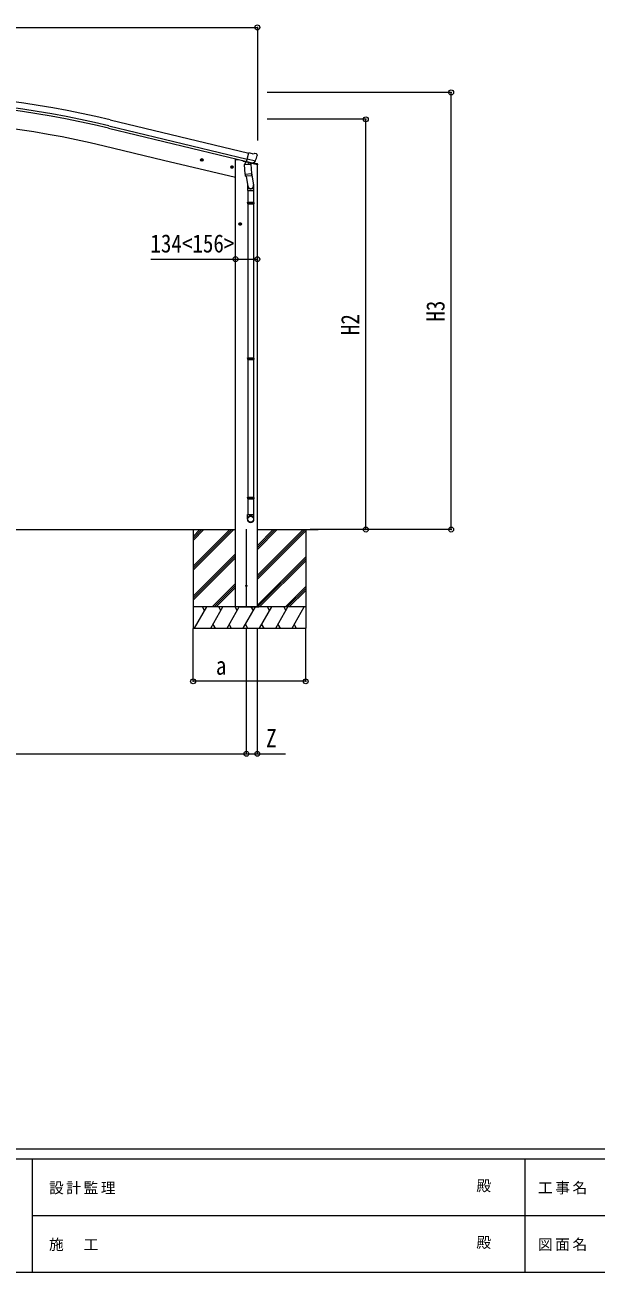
# Model space of a CAD drawing. Units: millimetres at full size; details may follow other scales. Extents: x -9783 to 9892, y -6828 to 6752.
# Drawn here: x -4022 to 36, y -6828 to 2030 of the extents above; entities that cross this region are included whole.
import ezdxf
from ezdxf.enums import TextEntityAlignment as Align

# ---------------------------------------------------------------- set-up
doc = ezdxf.new("R2010")
doc.units = ezdxf.units.MM
doc.header["$LTSCALE"] = 35
doc.header["$PDMODE"] = 32
doc.header["$PDSIZE"] = 35
for name, color, linetype, lineweight in [('0-0_0', 7, 'Continuous', 9), ('0-1_本体', 4, 'Continuous', 9), ('0-2_部品', 7, 'Continuous', 9), ('0-8_PARTS2', 2, 'Continuous', 9), ('0-A_寸法', 6, 'Continuous', 9), ('F-0_240', 7, 'Continuous', 9)]:
    doc.layers.add(name, color=color, linetype=linetype, lineweight=lineweight)
doc.styles.add('ＭＳ ゴシック', font='')
doc.styles.get('ＭＳ ゴシック').set_extended_font_data('MS Gothic')

msp = doc.modelspace()

# ---------------------------------------------------------------- linework, layer by layer
at = {"layer": '0-0_0'}
for p, q in [((-7605.81, -1554.08), (-2526.66, -1554.08)), ((-2826.94, -1554.08), (-2826.94, -2254.08)), ((-2826.94, -1814.81), (-2566.21, -1554.08)), ((-2826.94, -1828.95), (-2552.07, -1554.08)), ((-2826.94, -1843.09), (-2537.93, -1554.08)), ((-2826.94, -1630.96), (-2750.06, -1554.08)), ((-2826.94, -1616.82), (-2764.2, -1554.08)), ((-2826.94, -1602.68), (-2778.34, -1554.08)), ((-2370.16, -1554.08), (-1938.78, -1554.08)), ((-2370.16, -1878.53), (-2045.71, -1554.08)), ((-2370.16, -1892.67), (-2031.57, -1554.08)), ((-2370.16, -1694.68), (-2229.56, -1554.08)), ((-2370.16, -1680.54), (-2243.7, -1554.08)), ((-2370.16, -1666.4), (-2257.84, -1554.08)), ((-2370.16, -1906.81), (-2026.94, -1563.6)), ((-2026.94, -1554.08), (-2026.94, -2254.08)), ((-2826.94, -2026.94), (-2526.16, -1726.16)), ((-2826.94, -2041.08), (-2526.16, -1740.31)), ((-2826.94, -2055.23), (-2526.16, -1754.45)), ((-2370.16, -2090.66), (-2026.94, -1747.44)), ((-2369.44, -2104.08), (-2026.94, -1761.59)), ((-2355.3, -2104.08), (-2026.94, -1775.73)), ((-2691.95, -2104.08), (-2526.16, -1938.29)), ((-2677.81, -2104.08), (-2526.16, -1952.44)), ((-2663.66, -2104.08), (-2526.16, -1966.58)), ((-2171.45, -2104.08), (-2026.94, -1959.58)), ((-2157.31, -2104.08), (-2026.94, -1973.72)), ((-2143.16, -2104.08), (-2026.94, -1987.86)), ((-2026.94, -2104.08), (-2826.94, -2104.08)), ((-2816.65, -2254.08), (-2730.05, -2104.08)), ((-2745.05, -2130.06), (-2760.05, -2104.08)), ((-2701.18, -2254.08), (-2614.58, -2104.08)), ((-2629.58, -2130.07), (-2644.58, -2104.08)), ((-2585.71, -2254.08), (-2499.11, -2104.08)), ((-2514.11, -2130.07), (-2529.11, -2104.08)), ((-2493.94, -2104.08), (-2359.94, -2104.08)), ((-2470.24, -2254.08), (-2383.64, -2104.08)), ((-2398.64, -2130.07), (-2413.64, -2104.08)), ((-2354.77, -2254.08), (-2268.17, -2104.08)), ((-2283.17, -2130.06), (-2298.17, -2104.08)), ((-2239.3, -2254.08), (-2152.7, -2104.08)), ((-2182.7, -2104.08), (-2167.7, -2130.06)), ((-2123.83, -2254.08), (-2037.23, -2104.08)), ((-2826.94, -2254.08), (-2026.94, -2254.08)), ((-2686.18, -2228.1), (-2671.18, -2254.08)), ((-2570.71, -2228.1), (-2555.71, -2254.08)), ((-2455.24, -2228.1), (-2440.24, -2254.08)), ((-2339.77, -2228.1), (-2324.77, -2254.08)), ((-2224.3, -2228.1), (-2209.3, -2254.08)), ((-2108.83, -2228.1), (-2093.83, -2254.08))]:
    msp.add_line(p, q, dxfattribs=at)
at = {"layer": '0-1_本体'}
for p, q in [((-3415.08, 1355.7), (-2431.83, 1119.64)), ((-3429.08, 1297.35), (-2445.84, 1061.3)), ((-3425.15, 1313.72), (-2441.91, 1077.66)), ((-3036.87, 1068.47), (-3459.66, 1169.97)), ((-2526.16, 945.86), (-3036.87, 1068.47)), ((-2526.16, 1075.3), (-2506.16, 1075.3)), ((-2526.16, -2104.08), (-2526.16, 1075.3)), ((-2505.66, 1075.3), (-2472.39, 1067.31)), ((-2370.16, -2104.08), (-2370.16, 1036.15))]:
    msp.add_line(p, q, dxfattribs=at)
for radius in [7073, 7029.83, 7013, 6882]:
    msp.add_arc((-5066.23, -5521.88), radius, 76.5, 103.5, dxfattribs=at)
at = {"layer": '0-2_部品'}
for p, q in [((-2774.57, 1074.4), (-2755.13, 1069.73)), ((-2766.98, 1079.27), (-2772.15, 1073.82)), ((-2767.19, 1062.35), (-2762.52, 1081.79)), ((-2759.68, 1077.51), (-2766.98, 1079.27)), ((-2762.72, 1064.87), (-2757.55, 1070.32)), ((-2757.55, 1070.32), (-2759.68, 1077.51)), ((-2472.89, 1067.79), (-2472.89, 1064.64)), ((-2384.51, 1063.43), (-2442.01, 1077.23)), ((-2405.51, 1115.05), (-2431.44, 1121.27)), ((-2405.51, 1115.05), (-2392.25, 1117.75)), ((-2401.36, 1048.52), (-2384.98, 1063.01)), ((-2377.77, 1114.56), (-2390.95, 1117.72)), ((-2374.67, 1112.31), (-2370.81, 1106.01)), ((-2370.45, 1103.73), (-2370.73, 1102.58)), ((-2560.65, 1023.05), (-2541.21, 1018.38)), ((-2553.06, 1027.91), (-2558.23, 1022.46)), ((-2553.26, 1010.99), (-2548.6, 1030.43)), ((-2545.76, 1026.16), (-2553.06, 1027.91)), ((-2548.8, 1013.51), (-2543.63, 1018.96)), ((-2543.63, 1018.96), (-2545.76, 1026.16)), ((-2450.85, 1055.41), (-2469.05, 1059.78)), ((-2461.58, 1037.87), (-2415.89, 1041.07)), ((-2456.91, 971.04), (-2461.58, 1037.87)), ((-2447.16, 1059.64), (-2460.48, 1044.32)), ((-2460.48, 1044.32), (-2460.03, 1037.98)), ((-2446.22, 1059.71), (-2447.16, 1059.64)), ((-2443.14, 1057.24), (-2444.67, 1057.6)), ((-2406.43, 1048.42), (-2443.14, 1057.24)), ((-2437.19, 1055.41), (-2436.16, 1040.8)), ((-2408.97, 1046.41), (-2434.79, 1039.98)), ((-2417.67, 1044.25), (-2417.44, 1040.96)), ((-2415.89, 1041.07), (-2411.22, 974.23)), ((-2404.07, 1047.95), (-2411.59, 1049.76)), ((-2411.58, 979.35), (-2397.04, 891.48)), ((-2368.33, 1035.6), (-2411.14, 1045.87)), ((-2408.27, 1048.2), (-2408.22, 1047.45)), ((-2404.9, 1048.06), (-2406.43, 1048.42)), ((-2397.57, 1051.87), (-2370.63, 1045.4)), ((-2368.33, 1042.49), (-2368.33, 1035.6)), ((-2456.91, 971.04), (-2411.22, 974.23)), ((-2456.89, 971.04), (-2456.01, 958.34)), ((-2412.2, 959.63), (-2453.9, 956.71)), ((-2450.36, 956.96), (-2437.74, 882.16)), ((-2440.89, 888.98), (-2440.89, 854.32)), ((-2410.36, 961.76), (-2411.23, 974.23)), ((-2410.75, 960.41), (-2410.75, 960.41)), ((-2394.89, 854.32), (-2394.89, 888.68)), ((-2440.89, 854.32), (-2394.89, 854.32)), ((-2438.89, 854.32), (-2438.89, 771.67)), ((-2396.89, 854.32), (-2396.89, 771.67)), ((-2440.89, 769.67), (-2439.89, 771.67)), ((-2440.89, 769.67), (-2394.89, 769.67)), ((-2440.89, 769.67), (-2440.89, 761.67)), ((-2440.89, 761.67), (-2394.89, 761.67)), ((-2440.89, 761.67), (-2439.89, 759.67)), ((-2439.89, 771.67), (-2395.89, 771.67)), ((-2439.89, 759.67), (-2395.89, 759.67)), ((-2438.89, 759.67), (-2438.89, -334.52)), ((-2396.89, 759.67), (-2396.89, -334.52)), ((-2394.89, 769.67), (-2395.89, 771.67)), ((-2496.15, 622.3), (-2499.9, 615.8)), ((-2488.64, 622.3), (-2496.15, 622.3)), ((-2492.4, 605.8), (-2492.4, 625.8)), ((-2484.89, 615.8), (-2488.64, 622.3)), ((-2502.4, 615.8), (-2482.4, 615.8)), ((-2488.64, 609.3), (-2484.89, 615.8)), ((-2440.89, -336.52), (-2439.89, -334.52)), ((-2440.89, -336.52), (-2394.89, -336.52)), ((-2440.89, -336.52), (-2440.89, -344.52)), ((-2440.89, -344.52), (-2394.89, -344.52)), ((-2440.89, -344.52), (-2439.89, -346.52)), ((-2439.89, -334.52), (-2395.89, -334.52)), ((-2439.89, -346.52), (-2395.89, -346.52)), ((-2438.89, -346.52), (-2438.89, -1324.71)), ((-2396.89, -346.52), (-2396.89, -1324.71)), ((-2394.89, -336.52), (-2395.89, -334.52)), ((-2440.89, -1326.71), (-2439.89, -1324.71)), ((-2440.89, -1326.71), (-2394.89, -1326.71)), ((-2440.89, -1326.71), (-2440.89, -1334.71)), ((-2439.89, -1324.71), (-2395.89, -1324.71)), ((-2394.89, -1326.71), (-2395.89, -1324.71)), ((-2440.89, -1334.71), (-2394.89, -1334.71)), ((-2440.89, -1334.71), (-2439.89, -1336.71)), ((-2439.89, -1336.71), (-2395.89, -1336.71)), ((-2438.89, -1336.71), (-2438.89, -1446.71)), ((-2396.89, -1336.71), (-2396.89, -1446.71)), ((-2440.89, -1480.85), (-2440.89, -1446.71)), ((-2440.89, -1446.71), (-2394.89, -1446.71)), ((-2394.89, -1480.85), (-2394.89, -1446.71))]:
    msp.add_line(p, q, dxfattribs=at)
for points in [[(-2772.15, 1073.82), (-2770.02, 1066.62), (-2762.72, 1064.87)], [(-2436.87, 1055.82), (-2446.59, 1058.16), (-2431.44, 1121.27)], [(-2384.24, 1064), (-2384.82, 1063.16), (-2384.98, 1063.01)], [(-2558.23, 1022.46), (-2556.1, 1015.27), (-2548.8, 1013.51)], [(-2436.87, 1055.82), (-2436.63, 1055.67), (-2411.87, 1049.73), (-2411.59, 1049.76)], [(-2394.89, 769.67), (-2394.89, 761.67), (-2395.89, 759.67)], [(-2499.9, 615.8), (-2496.15, 609.3), (-2488.64, 609.3)], [(-2394.89, -336.52), (-2394.89, -344.52), (-2395.89, -346.52)], [(-2394.89, -1326.71), (-2394.89, -1334.71), (-2395.89, -1336.71)]]:
    msp.add_lwpolyline(points, dxfattribs=at)
for centre, radius in [((-2764.85, 1072.07), 8.5), ((-2764.85, 1072.07), 7.7), ((-2764.85, 1072.07), 6.5), ((-2550.93, 1020.71), 8.5), ((-2550.93, 1020.71), 7.7), ((-2550.93, 1020.71), 6.5), ((-2492.4, 615.8), 8.5), ((-2492.4, 615.8), 7.7), ((-2492.4, 615.8), 6.5)]:
    msp.add_circle(centre, radius, dxfattribs=at)
at = {"layer": '0-2_部品', "color": 4}
msp.add_circle((-2448.66, -1954.08), 4.5, dxfattribs=at)
at = {"layer": '0-2_部品'}
for centre, radius, start, end in [((-2467.89, 1064.64), 5, 180, 256.5), ((-2391.65, 1114.81), 3, 76.5, 101.5), ((-2567.53, 1149.83), 202.4, 334.90875, 346.5), ((-2378.93, 1109.7), 5, 31.5, 76.5), ((-2444.55, 1058.09), 0.5, 221.23754, 256.5), ((-2437.78, 1055.33), 0.604, 7.79405, 79.40158), ((-2435.14, 1040.95), 1.03, 188.03431, 289.96103), ((-2409.22, 1047.39), 1, 284, 4), ((-2407.77, 1048.23), 0.5, 76.5, 184), ((-2404.79, 1048.54), 0.5, 256.5, 291.76246), ((-2371.33, 1042.49), 3, 0, 76.5), ((-2454.04, 958.71), 2, 190.53157, 274), ((-2412.34, 961.62), 2, 274, 322.59038), ((-2412.3, 961.59), 1.95, 322.52234, 4.95983), ((-2424.89, 888.68), 30, 0, 2.54858)]:
    msp.add_arc(centre, radius, start, end, dxfattribs=at)
for centre, major_axis, ratio, start_param, end_param in [((-2373.37, 1104.45), (1.57, -2.57), 0.99628, 0.7835347, 1.5707963), ((-2403.37, 1050.87), (0.73, -2.92), 0.997631, 5.8041905, 5.8929484), ((-2403.4, 1051), (-2.63, 3.16), 0.650902, 2.1145521, 2.1873627), ((-2403.35, 1050.77), (0.73, -2.92), 0.997631, 5.965759, 6.7621801), ((-2417.89, 888.98), (-23, 0), 0.996195, 6.0000678, 10.0103449), ((-2417.89, 888.98), (-21, 0), 0.996195, 0.3319459, 3.3482706), ((-2417.89, -1479.11), (23, 0), 0.996195, 6.2831853, 9.424778), ((-2417.89, -1480.85), (23, 0), 0.996195, 6.2831853, 9.424778), ((-2417.89, -1480.85), (0, -23.43), 0.981806, 4.712389, 7.8539816)]:
    msp.add_ellipse(centre, major_axis=major_axis, ratio=ratio, start_param=start_param, end_param=end_param, dxfattribs=at)
msp.add_ellipse((-2417.89, -1480.85), major_axis=(-21, 0), ratio=0.996195, dxfattribs=at)
at = {"layer": '0-8_PARTS2'}
msp.add_line((-2448.66, -1551.59), (-2448.66, -2106.58), dxfattribs=at)
at = {"layer": '0-A_寸法'}
for p, q in [((-7762.31, 2012.81), (-2370.29, 2012.81)), ((-2370.29, 2012.81), (-2370.29, 1210.48)), ((-993.71, 1551.12), (-2300.14, 1551.12)), ((-993.71, -1554.08), (-993.71, 1551.12)), ((-1599.69, 1360.12), (-2300.14, 1360.12)), ((-1599.69, -1554.08), (-1599.69, 1360.12)), ((-3126.16, 367.17), (-2526.16, 367.17)), ((-2526.16, 367.17), (-2370.16, 367.17)), ((-1599.69, -1554.08), (-1993.93, -1554.08)), ((-993.71, -1554.08), (-1599.69, -1554.08)), ((-2826.94, -2631.98), (-2826.94, -2257.58)), ((-2448.16, -3146.97), (-2448.16, -2257.58)), ((-2370.16, -3146.97), (-2370.16, -2257.58)), ((-2026.94, -2631.98), (-2026.94, -2257.58)), ((-2026.94, -2631.98), (-2826.94, -2631.98)), ((-7684.31, -3146.97), (-2448.16, -3146.97)), ((-2448.16, -3146.97), (-2370.16, -3146.97)), ((-2370.16, -3146.97), (-2170.16, -3146.97))]:
    msp.add_line(p, q, dxfattribs=at)
for p in [(-2370.29, 2012.81), (-993.71, 1551.12), (-1599.69, 1360.12), (-2526.16, 367.17), (-2370.16, 367.17), (-1599.69, -1554.08), (-993.71, -1554.08), (-2826.94, -2631.98), (-2026.94, -2631.98), (-2448.16, -3146.97), (-2370.16, -3146.97)]:
    msp.add_point(p, dxfattribs=at)
at = {"layer": 'F-0_240', "color": 5}
for p, q in [((-9783.03, -5953.1), (9396.97, -5953.1)), ((-9783.03, -6023.1), (6285.75, -6023.1)), ((-3969.25, -6023.1), (-3969.25, -6828.1)), ((-469.25, -6023.1), (-469.25, -6828.1)), ((-3969.25, -6425.6), (3205.75, -6425.6)), ((-9783.03, -6828.1), (9396.97, -6828.1))]:
    msp.add_line(p, q, dxfattribs=at)

# ---------------------------------------------------------------- texts
at = {"layer": '0-A_寸法', "color": 7, "style": 'ＭＳ ゴシック', "width": 0.85}
for s, p in [('134<156>', (-3130.16, 375.17)), ('a', (-2664.94, -2623.98)), ('Z', (-2308.16, -3138.97))]:
    msp.add_text(s, height=129, dxfattribs=at).set_placement(p, align=Align.BOTTOM_LEFT)
for s, p in [('H3', (-1001.71, -77.48)), ('H2', (-1607.69, -172.98))]:
    msp.add_text(s, height=129, rotation=90, dxfattribs=at).set_placement(p, align=Align.BOTTOM_LEFT)
at = {"layer": 'F-0_240', "style": 'ＭＳ ゴシック'}
for p in [(-814.24, -6276.85), (-814.24, -6679.35)]:
    msp.add_text('殿', height=76.98, dxfattribs=at).set_placement(p, align=Align.BOTTOM_LEFT)
at = {"layer": 'F-0_240', "char_height": 76.98, "attachment_point": 7, "style": 'ＭＳ ゴシック'}
for s, insert in [('\\T1.17;設計監理', (-3851.04, -6276.85)), ('\\T1.17;工事名', (-376.96, -6276.85)), ('\\T1.17;施\u3000工', (-3851.04, -6679.35)), ('\\T1.17;図面名', (-376.96, -6679.35))]:
    msp.add_mtext(s, dxfattribs=dict(at, insert=insert))

doc.saveas('drawing.dxf')
